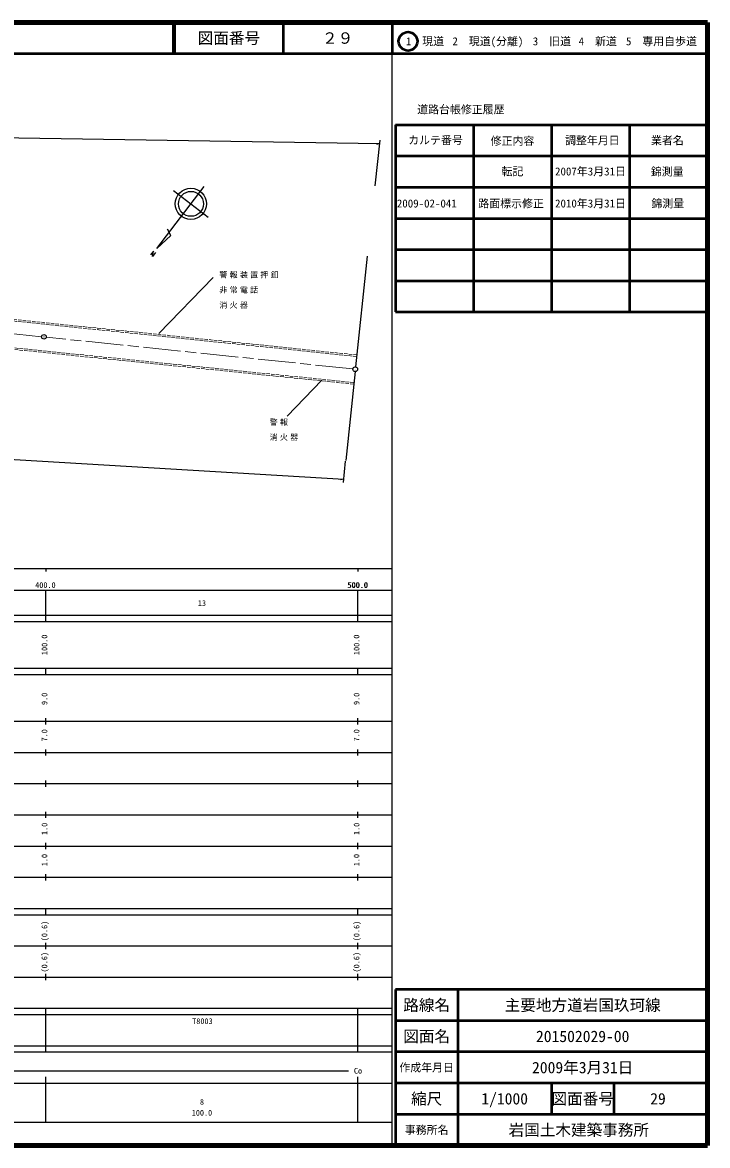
# Model space of a CAD drawing. Units: millimetres, scale not verified. Extents: x 40000 to 680000, y 20000 to 380000.
# Drawn here: x 460489 to 680000, y 20000 to 380000 of the extents above; entities that cross this region are included whole.
import ezdxf
from ezdxf.enums import TextEntityAlignment as Align

# ---------------------------------------------------------------- set-up
doc = ezdxf.new("R2010")
doc.units = ezdxf.units.MM
doc.header["$LTSCALE"] = 1000
doc.linetypes.add('CHAIN', pattern=[18.5, 12, -1.5, 3.5, -1.5])
doc.linetypes.add('USER1', pattern=[1.5, 1.125, -0.375])
for name, color, linetype, lineweight in [('M-BGD', 7, 'Continuous', 25), ('M-BMK', 2, 'CHAIN', 13), ('M-STR', 1, 'Continuous', 13), ('M-TTL', 2, 'Continuous', 140), ('M-TTL-BAND', 7, 'Continuous', 25), ('M-TTL-FRAM', 2, 'Continuous', 50), ('M-TTL-LINE', 7, 'Continuous', 50)]:
    doc.layers.add(name, color=color, linetype=linetype, lineweight=lineweight)
doc.layers.add('M-TTL-TXT', color=7, linetype='Continuous')
doc.styles.add('ＭＳ ゴシック', font='')
doc.styles.get('ＭＳ ゴシック').set_extended_font_data('MS Gothic')

# ---------------------------------------------------------------- blocks, each defined once
blk = doc.blocks.new('BUHIN1')
at = {"color": 7, "linetype": 'Continuous', "lineweight": 25}
for radius in [746, 22.5]:
    blk.add_circle((0, 0), radius, dxfattribs=at)
blk = doc.blocks.new('BUHIN14')
at = {"color": 7, "linetype": 'Continuous', "lineweight": 25}
blk.add_line((0, 0), (643, 818), dxfattribs=at)

msp = doc.modelspace()

# ---------------------------------------------------------------- linework, layer by layer
at = {"layer": 'M-BGD'}
for p, q in [((132074, 348180), (574898, 341191)), ((575022, 342224), (573397, 327612)), ((503557, 307535), (518696, 327424)), ((508888, 326094), (520026, 317616)), ((507986, 311703), (507000, 313709)), ((503557, 307535), (507986, 311703)), ((502481, 306724), (501550, 305486)), ((502181, 305008), (502481, 306724)), ((503116, 306235), (502181, 305008)), ((570956, 305135), (567215, 269599)), ((521562, 298265), (504177, 280266)), ((567058, 268109), (564055, 239578)), ((556365, 265389), (545315, 253754)), ((235006, 253167), (563429, 233627)), ((563320, 232492), (564035, 239382)), ((563429, 233627), (562414, 233398))]:
    msp.add_line(p, q, dxfattribs=at)
for radius in [4999, 3999]:
    msp.add_circle((514457, 321855), radius, dxfattribs=at)
at = {"layer": 'M-BMK'}
for p, q in [((466630, 279258), (368377, 289418)), ((566367, 268944), (468119, 279104))]:
    msp.add_line(p, q, dxfattribs=at)
at = {"layer": 'M-STR', "linetype": 'USER1'}
for p, q in [((567588, 272923), (407836, 289457)), ((567639, 273420), (407888, 289954)), ((389394, 282158), (566635, 264075)), ((389445, 282655), (566686, 264572))]:
    msp.add_line(p, q, dxfattribs=at)
at = {"layer": 'M-TTL'}
for p, q in [((680000, 380000), (40000, 380000)), ((680000, 20000), (680000, 380000)), ((40000, 20000), (680000, 20000))]:
    msp.add_line(p, q, dxfattribs=at)
at = {"layer": 'M-TTL-BAND'}
for p, q in [((579000, 20000), (579000, 370000)), ((40000, 205000), (579000, 205000)), ((468000, 205000), (468000, 204000)), ((568000, 205000), (568000, 204000)), ((68000, 198000), (579000, 198000)), ((468000, 188000), (468000, 198000)), ((568000, 188000), (568000, 198000)), ((40000, 190000), (579000, 190000)), ((40000, 188000), (579000, 188000)), ((40000, 173000), (579000, 173000)), ((468000, 171000), (468000, 173000)), ((568000, 171000), (568000, 173000)), ((40000, 171000), (579000, 171000)), ((40000, 156000), (579000, 156000)), ((468000, 155000), (468000, 157000)), ((568000, 155000), (568000, 157000)), ((46000, 146000), (579000, 146000)), ((468000, 145000), (468000, 147000)), ((568000, 145000), (568000, 147000)), ((468000, 135000), (468000, 137000)), ((568000, 135000), (568000, 137000)), ((52000, 136000), (579000, 136000)), ((46000, 126000), (579000, 126000)), ((468000, 125000), (468000, 127000)), ((568000, 125000), (568000, 127000)), ((52000, 116000), (579000, 116000)), ((468000, 115000), (468000, 117000)), ((568000, 115000), (568000, 117000)), ((46000, 106000), (579000, 106000)), ((468000, 105000), (468000, 107000)), ((568000, 105000), (568000, 107000)), ((40000, 96000), (579000, 96000)), ((40000, 94000), (579000, 94000)), ((468000, 94000), (468000, 96000)), ((568000, 94000), (568000, 96000)), ((49000, 84000), (579000, 84000)), ((468000, 83000), (468000, 85000)), ((568000, 83000), (568000, 85000)), ((40000, 74000), (579000, 74000)), ((468000, 73000), (468000, 75000)), ((568000, 73000), (568000, 75000)), ((40000, 64000), (579000, 64000)), ((40000, 62000), (579000, 62000)), ((468000, 62000), (468000, 64000)), ((468000, 52000), (468000, 62000)), ((468000, 52000), (468000, 62000)), ((568000, 62000), (568000, 64000)), ((568000, 52000), (568000, 62000)), ((40000, 52000), (579000, 52000)), ((468000, 50000), (468000, 52000)), ((568000, 50000), (568000, 52000)), ((40000, 50000), (579000, 50000)), ((242500, 44000), (565000, 44000)), ((40000, 40000), (579000, 40000)), ((468000, 27500), (468000, 42000)), ((568000, 27500), (568000, 42000)), ((68000, 27500), (579000, 27500))]:
    msp.add_line(p, q, dxfattribs=at)
at = {"layer": 'M-TTL-FRAM'}
for p, q in [((580000, 347197), (580000, 287197)), ((580000, 347197), (680000, 347197)), ((580000, 287197), (680000, 287197)), ((680000, 70000), (580000, 70000)), ((580000, 70000), (580000, 20000))]:
    msp.add_line(p, q, dxfattribs=at)
at = {"layer": 'M-TTL-LINE'}
for p, q in [((508747, 380000), (508747, 370000)), ((509247, 380000), (509247, 370000)), ((543997, 380000), (543997, 370000)), ((579000, 380000), (579000, 370000)), ((40000, 370000), (680000, 370000)), ((605000, 347197), (605000, 287197)), ((630000, 347197), (630000, 287197)), ((655000, 347197), (655000, 287197)), ((580000, 337197), (680000, 337197)), ((580000, 327197), (680000, 327197)), ((580000, 317197), (680000, 317197)), ((580000, 307197), (680000, 307197)), ((580000, 297197), (680000, 297197)), ((600000, 70000), (600000, 20000)), ((680000, 60000), (580000, 60000)), ((680000, 50000), (580000, 50000)), ((680000, 40000), (580000, 40000)), ((630000, 40000), (630000, 30000)), ((650000, 40000), (650000, 30000)), ((680000, 30000), (580000, 30000))]:
    msp.add_line(p, q, dxfattribs=at)
msp.add_circle((584031, 373958), 3000, dxfattribs=at)

# ---------------------------------------------------------------- block references
at = {"layer": 'M-BGD', "rotation": 144.19029}
for name, p in [('BUHIN14', (574894, 341184)), ('BUHIN1', (467380, 279226)), ('BUHIN1', (567111, 268857))]:
    msp.add_blockref(name, p, dxfattribs=at)

# ---------------------------------------------------------------- texts
at = {"layer": 'M-BGD', "char_height": 1833, "attachment_point": 7, "style": 'ＭＳ ゴシック'}
for s, insert in [('\\T1.28;警報装置押釦', (523581, 298002)), ('\\T1.28;非常電話\u3000\u3000', (523581, 293145)), ('\\T1.28;消火器', (523581, 288287)), ('\\T1.28;警報', (539694, 250771)), ('\\T1.28;消火器\u3000', (539694, 245914))]:
    msp.add_mtext(s, dxfattribs=dict(at, insert=insert))
at = {"layer": 'M-TTL-BAND', "style": 'ＭＳ ゴシック'}
for s, p in [('400.0', (467844, 198195)), ('500.0', (567844, 198195)), ('500.0', (568000, 198195)), ('13', (518000, 192405)), ('Co', (568000, 42500)), ('8', (518000, 32523)), ('100.0', (518000, 29033))]:
    msp.add_text(s, height=1833, dxfattribs=at).set_placement(p, align=Align.BOTTOM_CENTER)
for s, p in [('100.0', (469000, 180500)), ('100.0', (569000, 180500)), ('9.0', (469000, 163174)), ('9.0', (569000, 163174)), ('7.0', (469000, 151500)), ('7.0', (569000, 151500)), ('1.0', (469000, 121500)), ('1.0', (569000, 121500)), ('1.0', (469000, 111500)), ('1.0', (569000, 111500)), ('(0.6)', (469000, 88764)), ('(0.6)', (569000, 88764)), ('(0.6)', (469000, 78764)), ('(0.6)', (569000, 78764))]:
    msp.add_text(s, height=1833, rotation=90, dxfattribs=at).set_placement(p, align=Align.BOTTOM_CENTER)
msp.add_text('T8003', height=1833, dxfattribs=at).set_placement((514875, 58405), align=Align.BOTTOM_LEFT)
at = {"layer": 'M-TTL-TXT', "style": 'ＭＳ ゴシック'}
for s, height, p in [('図面番号', 3666, (526622, 375000)), ('２９', 3666, (561497, 375000)), ('1\u3000現道', 2566, (589448, 373958)), ('2\u3000現道(分離)', 2566, (609619, 373958)), ('3\u3000旧道', 2566, (630121, 373958)), ('4\u3000新道', 2566, (644824, 373958)), ('5\u3000専用自歩道', 2566, (665228, 373958)), ('道路台帳修正履歴', 2566, (600968, 352113)), ('カルテ番号', 2566, (592839, 342277)), ('修正内容', 2566, (617509, 342023)), ('調整年月日', 2566, (643089, 342197)), ('業者名', 2566, (667134, 342197)), ('転記', 2566, (617500, 332245)), ('2007年3月31日', 2566, (642500, 332245)), ('錦測量', 2566, (667077, 332189)), ('2009-02-041', 2566, (590050, 321975)), ('路面標示修正', 2566, (617069, 321975)), ('2010年3月31日', 2566, (642500, 321975)), ('錦測量', 2566, (667249, 321975)), ('路線名', 3666, (590000, 65000)), ('路線名', 3666, (590000, 65000)), ('主要地方道岩国玖珂線', 3666, (640000, 65000)), ('図面名', 3666, (590000, 55000)), ('図面名', 3666, (590000, 55000)), ('201502029-00', 3666, (640000, 55000)), ('2009年3月31日', 3666, (640000, 45000)), ('作成年月日', 2566, (590000, 45000)), ('作成年月日', 2566, (590000, 45000)), ('縮尺', 3666, (590000, 35000)), ('縮尺', 3666, (590000, 35000)), ('1/1000', 3666, (615000, 35000)), ('図面番号', 3666, (640000, 35000)), ('図面番号', 3666, (640000, 35000)), ('29', 3666, (664125, 35000)), ('事務所名', 2566, (590000, 25000)), ('事務所名', 2566, (590000, 25000)), ('岩国土木建築事務所 ', 3666, (640000, 25000))]:
    msp.add_text(s, height=height, dxfattribs=at).set_placement(p, align=Align.MIDDLE_CENTER)

doc.saveas('drawing.dxf')
